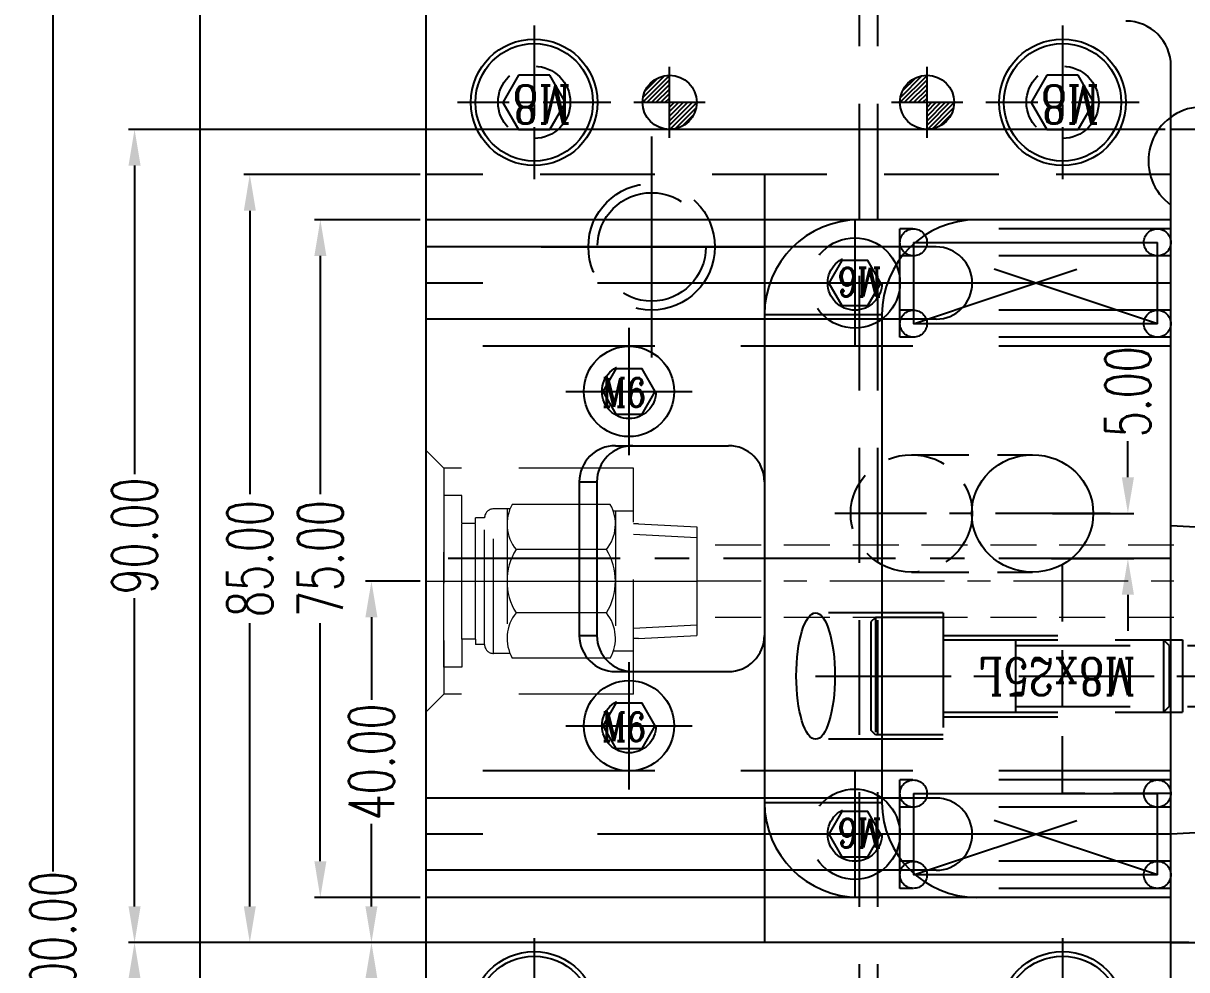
# Model space of a CAD drawing. Header units: inches. Extents: x 149964 to 151052, y -48230 to -47460.
# Drawn here: x 150381.5 to 150510.3, y -47671.7 to -47567 of the extents above; entities that cross this region are included whole.
import ezdxf

# ---------------------------------------------------------------- set-up
doc = ezdxf.new("R2010")
doc.units = ezdxf.units.IN
doc.header["$LTSCALE"] = 2
doc.header["$MEASUREMENT"] = 0
doc.header["$PDMODE"] = 3
doc.header["$PDSIZE"] = 0.3125
for name, pattern in [('ACAD_ISO02W100', [15, 12, -3]), ('ACAD_ISO08W100', [36, 24, -3, 6, -3]), ('CENTER', [50.8, 31.75, -6.35, 6.35, -6.35]), ('CENTER2', [1.125, 0.75, -0.125, 0.125, -0.125]), ('HIDDEN', [9.525, 6.35, -3.175])]:
    doc.linetypes.add(name, pattern=pattern)
doc.layers.get('0').update_dxf_attribs({"linetype": 'CONTINUOUS'})
doc.layers.get('Defpoints').update_dxf_attribs({"linetype": 'CONTINUOUS'})
for name, color, linetype in [('5', 5, 'CONTINUOUS'), ('CAV-COR', 1, 'CONTINUOUS'), ('CL', 1, 'ACAD_ISO08W100'), ('Layer3', 3, 'CONTINUOUS'), ('PIN', 4, 'CONTINUOUS'), ('SCREW', 52, 'HIDDEN'), ('SILDE', 6, 'CONTINUOUS'), ('SPRING', 160, 'CONTINUOUS'), ('WT', 4, 'CONTINUOUS')]:
    doc.layers.add(name, color=color, linetype=linetype)
for name, color, linetype, lineweight in [('dim', 3, 'CONTINUOUS', 15), ('WR', 122, 'HIDDEN', 18), ('螺絲', 42, 'ACAD_ISO02W100', 15)]:
    doc.layers.add(name, color=color, linetype=linetype, lineweight=lineweight)
doc.styles.add('ROMANC', font='romanc', dxfattribs={"width": 0.6, "height": 1})
doc.styles.add('roment', font='txt.shx', dxfattribs={"width": 0.67, "bigfont": 'chineset.shx'})
doc.styles.get("Standard").update_dxf_attribs({"font": 'txt.shx', "width": 0.67})
doc.dimstyles.new('2.00', dxfattribs={"dimtxt": 5, "dimasz": 4, "dimexe": 0.666, "dimexo": 0.626, "dimgap": 1, "dimtad": 0, "dimzin": 0, "dimdsep": 46, "dimtxsty": 'Standard', "dimcen": 0.09, "dimclrd": 3, "dimclre": 3, "dimclrt": 7, "dimazin": 0, "dimtfac": 1, "dimtofl": 0, "dimtmove": 0, "dimatfit": 0, "dimfxl": 0, "dimtolj": 1, "dimtzin": 0, "dimarcsym": 0})
doc.dimstyles.new('ISO-25', dxfattribs={"dimtxt": 5, "dimasz": 4, "dimexe": 1.25, "dimexo": 0.625, "dimtad": 0, "dimzin": 1, "dimdsep": 46, "dimtxsty": 'roment', "dimcen": 0, "dimclrd": 256, "dimclre": 256, "dimclrt": 7, "dimazin": 0, "dimtfac": 1, "dimtofl": 0, "dimtmove": 0, "dimatfit": 3, "dimfxl": 0, "dimarcsym": 0})

# ---------------------------------------------------------------- blocks, each defined once
blk = doc.blocks.new('*D35063')
at = {"layer": 'Defpoints', "color": 0}
for p in [(150384.79, -47518.72), (150404.07, -47518.72), (150404.07, -47818.72)]:
    blk.add_point(p, dxfattribs=at)
at = {"layer": 'dim', "lineweight": -2}
for p, q in [((150403.45, -47518.72), (150383.54, -47518.72)), ((150384.79, -47522.72), (150384.79, -47660.84)), ((150384.79, -47814.72), (150384.79, -47676.61)), ((150403.45, -47818.72), (150383.54, -47818.72))]:
    blk.add_line(p, q, dxfattribs=at)
at = {"layer": 'dim', "linetype": 'ByBlock'}
for points in [[(150385.46, -47522.72), (150384.12, -47522.72), (150384.79, -47518.72)], [(150384.12, -47814.72), (150385.46, -47814.72), (150384.79, -47818.72)]]:
    blk.add_solid(points, dxfattribs=at)
at = {"layer": 'dim', "color": 7, "linetype": 'ByBlock', "insert": (150384.79, -47668.72), "char_height": 5, "attachment_point": 5, "rotation": 90, "style": 'roment'}
blk.add_mtext('300.00', dxfattribs=at)
blk = doc.blocks.new('*D35078')
at = {"layer": 'Defpoints', "color": 0}
for p in [(150426.07, -47588.72), (150414.4, -47663.72), (150426.07, -47663.72)]:
    blk.add_point(p, dxfattribs=at)
at = {"layer": 'dim', "color": 3, "linetype": 'ByBlock', "lineweight": -2}
for p, q in [((150425.45, -47588.72), (150413.74, -47588.72)), ((150414.4, -47592.72), (150414.4, -47619.08)), ((150414.4, -47659.72), (150414.4, -47633.36)), ((150425.45, -47663.72), (150413.74, -47663.72))]:
    blk.add_line(p, q, dxfattribs=at)
at = {"layer": 'dim', "color": 3, "linetype": 'ByBlock'}
for points in [[(150415.07, -47592.72), (150413.74, -47592.72), (150414.4, -47588.72)], [(150413.74, -47659.72), (150415.07, -47659.72), (150414.4, -47663.72)]]:
    blk.add_solid(points, dxfattribs=at)
at = {"layer": 'dim', "color": 7, "linetype": 'ByBlock', "insert": (150414.4, -47626.22), "char_height": 5, "attachment_point": 5, "rotation": 90}
blk.add_mtext('\\A1;75.00', dxfattribs=at)
blk = doc.blocks.new('*D35080')
at = {"layer": 'Defpoints', "color": 0}
for p in [(150426.07, -47583.72), (150406.59, -47668.72), (150426.07, -47668.72)]:
    blk.add_point(p, dxfattribs=at)
at = {"layer": 'dim', "color": 3, "linetype": 'ByBlock', "lineweight": -2}
for p, q in [((150425.45, -47583.72), (150405.93, -47583.72)), ((150406.59, -47587.72), (150406.59, -47619.08)), ((150406.59, -47664.72), (150406.59, -47633.36)), ((150425.45, -47668.72), (150405.93, -47668.72))]:
    blk.add_line(p, q, dxfattribs=at)
at = {"layer": 'dim', "color": 3, "linetype": 'ByBlock'}
for points in [[(150407.26, -47587.72), (150405.93, -47587.72), (150406.59, -47583.72)], [(150405.93, -47664.72), (150407.26, -47664.72), (150406.59, -47668.72)]]:
    blk.add_solid(points, dxfattribs=at)
at = {"layer": 'dim', "color": 7, "linetype": 'ByBlock', "insert": (150406.59, -47626.22), "char_height": 5, "attachment_point": 5, "rotation": 90}
blk.add_mtext('\\A1;85.00', dxfattribs=at)
blk = doc.blocks.new('*D35085')
at = {"layer": 'Defpoints', "color": 0}
for p in [(150393.83, -47668.72), (150503.57, -47668.72), (150508.57, -47758.72)]:
    blk.add_point(p, dxfattribs=at)
at = {"layer": 'dim', "color": 3, "linetype": 'ByBlock', "lineweight": -2}
for p, q in [((150502.95, -47668.72), (150393.16, -47668.72)), ((150393.83, -47672.72), (150393.83, -47706.86)), ((150393.83, -47754.72), (150393.83, -47720.59)), ((150507.95, -47758.72), (150393.16, -47758.72))]:
    blk.add_line(p, q, dxfattribs=at)
at = {"layer": 'dim', "color": 3, "linetype": 'ByBlock'}
for points in [[(150394.5, -47672.72), (150393.16, -47672.72), (150393.83, -47668.72)], [(150393.16, -47754.72), (150394.5, -47754.72), (150393.83, -47758.72)]]:
    blk.add_solid(points, dxfattribs=at)
at = {"layer": 'dim', "color": 7, "linetype": 'ByBlock', "insert": (150393.83, -47713.72), "char_height": 5, "attachment_point": 5, "rotation": 90}
blk.add_mtext('\\A1;90.00', dxfattribs=at)
blk = doc.blocks.new('*D35086')
at = {"layer": 'Defpoints', "color": 0}
for p in [(150508.57, -47578.72), (150393.83, -47668.72), (150503.57, -47668.72)]:
    blk.add_point(p, dxfattribs=at)
at = {"layer": 'dim', "color": 3, "linetype": 'ByBlock', "lineweight": -2}
for p, q in [((150507.95, -47578.72), (150393.16, -47578.72)), ((150393.83, -47582.72), (150393.83, -47616.86)), ((150393.83, -47664.72), (150393.83, -47630.59)), ((150502.95, -47668.72), (150393.16, -47668.72))]:
    blk.add_line(p, q, dxfattribs=at)
at = {"layer": 'dim', "color": 3, "linetype": 'ByBlock'}
for points in [[(150394.5, -47582.72), (150393.16, -47582.72), (150393.83, -47578.72)], [(150393.16, -47664.72), (150394.5, -47664.72), (150393.83, -47668.72)]]:
    blk.add_solid(points, dxfattribs=at)
at = {"layer": 'dim', "color": 7, "linetype": 'ByBlock', "insert": (150393.83, -47623.72), "char_height": 5, "attachment_point": 5, "rotation": 90}
blk.add_mtext('\\A1;90.00', dxfattribs=at)
blk = doc.blocks.new('*D35319')
at = {"layer": 'Defpoints', "color": 0}
for p in [(150494.84, -47621.22), (150503.81, -47621.22), (150494.73, -47626.22)]:
    blk.add_point(p, dxfattribs=at)
at = {"layer": 'dim', "color": 3, "linetype": 'ByBlock', "lineweight": -2}
for p, q in [((150503.81, -47617.22), (150503.81, -47613.22)), ((150495.47, -47621.22), (150504.48, -47621.22)), ((150495.36, -47626.22), (150504.48, -47626.22)), ((150503.81, -47630.22), (150503.81, -47634.22))]:
    blk.add_line(p, q, dxfattribs=at)
at = {"layer": 'dim', "color": 3, "linetype": 'ByBlock'}
for points in [[(150503.14, -47617.22), (150504.48, -47617.22), (150503.81, -47621.22)], [(150504.48, -47630.22), (150503.14, -47630.22), (150503.81, -47626.22)]]:
    blk.add_solid(points, dxfattribs=at)
at = {"layer": 'dim', "color": 7, "linetype": 'ByBlock', "insert": (150503.81, -47607.76), "char_height": 5, "attachment_point": 5, "rotation": 90}
blk.add_mtext('\\A1;5.00', dxfattribs=at)
blk = doc.blocks.new('20160720.151039')
at = {"layer": 'SILDE', "linetype": 'HIDDEN', "ltscale": 0.5}
for p, q in [((-13.4, 6.5), (0, 6.5)), ((-13.4, -6.5), (0, -6.5))]:
    blk.add_line(p, q, dxfattribs=at)
blk.add_ellipse((-13.4, 0), major_axis=(6.73, 0), ratio=0.965926, dxfattribs=at)
at = {"layer": 'SILDE', "linetype": 'ByBlock'}
blk.add_ellipse((0, 0), major_axis=(6.73, 0), ratio=0.965926, dxfattribs=at)
blk = doc.blocks.new('20160811.170117')
at = {"layer": 'SILDE', "linetype": 'CENTER', "ltscale": 0.2}
blk.add_line((-8.59, 0), (21.88, 0), dxfattribs=at)
at = {"layer": 'SILDE', "linetype": 'ByBlock', "rotation": 180}
blk.add_blockref('20160720.151039', (0, 0), dxfattribs=at)
blk = doc.blocks.new('20160811.183352')
at = {"layer": 'SCREW', "linetype": 'CENTER2', "ltscale": 5}
for p, q in [((0, -8.5), (0, 8.5)), ((-8.5, 0), (8.5, 0))]:
    blk.add_line(p, q, dxfattribs=at)
at = {"layer": 'SCREW'}
blk.add_lwpolyline([(-1.73, 3), (-3.46, 0), (-1.73, -3), (1.73, -3), (3.46, 0), (1.73, 3)], close=True, dxfattribs=at)
at = {"layer": 'SCREW', "linetype": 'Continuous', "ltscale": 0.5}
for radius in [7, 6.5]:
    blk.add_circle((0, 0), radius, dxfattribs=at)
at = {"layer": 'SCREW', "ltscale": 0.5}
blk.add_circle((0, 0), 4, dxfattribs=at)
at = {"layer": 'dim', "style": 'ROMANC', "width": 0.8}
blk.add_text('M8', height=4.186, dxfattribs=at).set_placement((-4.07, -1.86))
blk = doc.blocks.new('FGA')
at = {"layer": 'PIN', "linetype": 'CENTER'}
for p, q in [((19368.28, -4827.56), (19368.28, -4817.12)), ((19363.06, -4822.34), (19373.5, -4822.34))]:
    blk.add_line(p, q, dxfattribs=at)
at = {"layer": 'PIN'}
for p, q in [((19364.31, -4822.37), (19368.28, -4818.4)), ((19364.38, -4821.64), (19367.58, -4818.43)), ((19364.68, -4820.67), (19366.62, -4818.74)), ((19365, -4822.34), (19368.28, -4819.06)), ((19365.67, -4822.34), (19368.28, -4819.72)), ((19366.33, -4822.34), (19368.28, -4820.39)), ((19366.99, -4822.34), (19368.28, -4821.05)), ((19367.65, -4822.34), (19368.28, -4821.71)), ((19368.28, -4823.7), (19369.64, -4822.34)), ((19368.28, -4822.38), (19368.32, -4822.34)), ((19368.28, -4823.04), (19368.98, -4822.34)), ((19368.28, -4824.36), (19370.31, -4822.34)), ((19368.28, -4825.69), (19371.63, -4822.34)), ((19368.28, -4825.03), (19370.97, -4822.34)), ((19368.33, -4826.31), (19372.25, -4822.38)), ((19369.07, -4826.23), (19372.17, -4823.13)), ((19370.08, -4825.88), (19371.82, -4824.14))]:
    blk.add_line(p, q, dxfattribs=at)
blk.add_circle((19368.28, -4822.34), 3.97, dxfattribs=at)
blk = doc.blocks.new('20160815.170922')
at = {"linetype": 'HIDDEN'}
for p, q in [((-14.13, -7), (-14.13, 7)), ((-14.13, 7), (0, 7)), ((-14.13, 4.5), (-27.31, 4.5)), ((-14.13, -4.5), (-27.31, -4.5)), ((-14.13, -7), (0, -7))]:
    blk.add_line(p, q, dxfattribs=at)
at = {"layer": 'SCREW'}
for p, q in [((-14.13, 6.5), (-6.63, 6.5)), ((-6.63, 6.5), (-6.13, 6)), ((-6.63, -6.5), (-6.63, 6.5)), ((-6.13, -6), (-6.13, 6)), ((-14.13, 4), (-40.63, 4)), ((-40.63, -4), (-40.63, 4)), ((-39.13, 3.38), (-38.5, 4)), ((-38.5, -4), (-38.5, 4)), ((-22.13, -4), (-22.13, 4)), ((-42.13, 3.38), (-44.08, 0)), ((-22.13, 3.38), (-42.13, 3.38)), ((-42.13, 3.38), (-42.13, -3.38)), ((-39.13, -3.38), (-39.13, 3.38)), ((-42.13, -3.38), (-44.08, 0)), ((-22.13, -3.38), (-42.13, -3.38)), ((-39.13, -3.38), (-38.5, -4)), ((-14.13, -4), (-40.63, -4)), ((-6.63, -6.5), (-6.13, -6)), ((-14.13, -6.5), (-6.63, -6.5))]:
    blk.add_line(p, q, dxfattribs=at)
at = {"layer": 'SCREW', "linetype": 'CENTER2', "ltscale": 10}
blk.add_line((0, 0), (-44.08, 0), dxfattribs=at)
at = {"layer": 'SILDE', "linetype": 'ByBlock'}
blk.add_ellipse((0, 0), major_axis=(0, -7), ratio=0.305731, dxfattribs=at)
at = {"layer": 'Layer3', "style": 'ROMANC', "width": 0.8}
blk.add_text('M8x25L', height=4.065, dxfattribs=at).set_placement((-35.43, -1.97))
blk = doc.blocks.new('*D37010')
at = {"layer": 'Defpoints', "color": 0}
for p in [(150426.07, -47668.72), (150420.06, -47708.72), (150426.07, -47708.72)]:
    blk.add_point(p, dxfattribs=at)
at = {"layer": 'dim', "color": 3, "linetype": 'ByBlock', "lineweight": -2}
for p, q in [((150425.45, -47668.72), (150419.39, -47668.72)), ((150420.06, -47672.72), (150420.06, -47681.86)), ((150420.06, -47704.72), (150420.06, -47695.59)), ((150425.45, -47708.72), (150419.39, -47708.72))]:
    blk.add_line(p, q, dxfattribs=at)
at = {"layer": 'dim', "color": 3, "linetype": 'ByBlock'}
for points in [[(150420.72, -47672.72), (150419.39, -47672.72), (150420.06, -47668.72)], [(150419.39, -47704.72), (150420.72, -47704.72), (150420.06, -47708.72)]]:
    blk.add_solid(points, dxfattribs=at)
at = {"layer": 'dim', "color": 7, "linetype": 'ByBlock', "insert": (150420.06, -47688.72), "char_height": 5, "attachment_point": 5, "rotation": 90}
blk.add_mtext('\\A1;40.00', dxfattribs=at)
blk = doc.blocks.new('20160407.091613')
at = {"layer": 'SCREW', "linetype": 'CENTER', "ltscale": 4}
for p, q in [((0, -7.04), (0, 7.04)), ((-7, 0), (7, 0))]:
    blk.add_line(p, q, dxfattribs=at)
at = {"layer": 'SCREW', "linetype": 'Continuous'}
blk.add_lwpolyline([(-1.44, 2.5), (-2.89, 0), (-1.44, -2.5), (1.44, -2.5), (2.89, 0), (1.44, 2.5)], close=True, dxfattribs=at)
at = {"layer": 'SCREW'}
for radius in [5, 3]:
    blk.add_circle((0, 0), radius, dxfattribs=at)
at = {"layer": 'dim', "style": 'ROMANC', "width": 0.8}
blk.add_text('M6', height=3.172, dxfattribs=at).set_placement((-3, -1.7))
blk = doc.blocks.new('20160901.155430')
at = {"layer": 'SPRING', "linetype": 'HIDDEN', "ltscale": 1.5}
for p, q in [((0, 7), (0, -7)), ((0, 7), (82.5, 7)), ((0, 6), (30, 6)), ((30, 6), (30, -6)), ((1.5, 4.5), (1.5, -4.5)), ((1.5, 4.5), (28.5, -4.5)), ((28.5, 4.5), (1.5, -4.5)), ((26.01, 4), (45, 4)), ((28.5, -4.5), (28.5, 4.5)), ((0, 3), (30, 3)), ((0, -3), (30, -3)), ((26.01, -4), (45, -4)), ((0, -6), (30, -6)), ((0, -7), (82.5, -7))]:
    blk.add_line(p, q, dxfattribs=at)
at = {"layer": 'SPRING', "linetype": 'CENTER', "ltscale": 5}
for p, q in [((1.5, 4.5), (28.5, 4.5)), ((28.5, -4.5), (1.5, -4.5))]:
    blk.add_line(p, q, dxfattribs=at)
at = {"layer": 'SPRING', "linetype": 'Continuous', "ltscale": 1.5}
for p, q in [((45, 4), (82.5, 4)), ((45, -4), (82.5, -4))]:
    blk.add_line(p, q, dxfattribs=at)
at = {"layer": 'SPRING', "linetype": 'CENTER'}
blk.add_line((0, 0), (82.5, 0), dxfattribs=at)
at = {"layer": 'SPRING', "linetype": 'HIDDEN', "ltscale": 1.5}
for centre in [(1.5, 4.5), (28.5, 4.5), (1.5, -4.5), (28.5, -4.5)]:
    blk.add_circle(centre, 1.5, dxfattribs=at)
blk.add_arc((26, 0), 4, 90, 270, dxfattribs=at)
at = {"layer": 'SCREW'}
blk.add_blockref('20160407.091613', (35, 0), dxfattribs=at)
blk = doc.blocks.new('20160107.135442')
at = {"layer": 'SCREW', "linetype": 'CENTER', "ltscale": 5}
for p, q in [((0, -7.04), (0, 7.04)), ((-7, 0), (7, 0))]:
    blk.add_line(p, q, dxfattribs=at)
at = {"layer": 'SCREW', "linetype": 'Continuous'}
blk.add_lwpolyline([(-1.44, 2.5), (-2.89, 0), (-1.44, -2.5), (1.44, -2.5), (2.89, 0), (1.44, 2.5)], close=True, dxfattribs=at)
blk.add_circle((0, 0), 5, dxfattribs=at)
at = {"layer": 'SCREW'}
blk.add_circle((0, 0), 3, dxfattribs=at)
at = {"layer": 'dim', "style": 'ROMANC', "width": 0.8}
blk.add_text('M6', height=3.172, dxfattribs=at).set_placement((-3, -1.7))
blk = doc.blocks.new('20150129.111502')
at = {"layer": '5', "color": 122, "linetype": 'HIDDEN', "lineweight": 0}
for p, q in [((0, 14.5), (0, -14.5)), ((2, 12.5), (0, 14.5)), ((2, 12.5), (2, -12.5)), ((23, 12.5), (2, 12.5)), ((23, -12.5), (23, 12.5)), ((2, -9.5), (2, 9.5)), ((4.01, 9.5), (2, 9.5)), ((4.01, 6.4), (4.01, 9.5)), ((7.51, -8), (7.51, 8)), ((9.33, 8), (7.51, 8)), ((9, 8), (9, -8)), ((20.43, 8.5), (9.57, 8.5)), ((23, 7.75), (20.77, 7.75)), ((21, 7.75), (21, -7.75)), ((5.51, 6.4), (5.51, 7)), ((6.51, 7), (5.51, 7)), ((5.51, 6.4), (5.51, 7)), ((6.51, -7), (6.51, 7)), ((4.01, -6.4), (4.01, 6.4)), ((5.51, 6.4), (4.01, 6.4)), ((5.51, -6.4), (5.51, 6.4)), ((23.56, 6.35), (23, 6.35)), ((23, 5.19), (30, 4.82)), ((23.56, 6.35), (30, 6.01)), ((30, 6.01), (30, -6.01)), ((20.01, 3.5), (9.99, 3.5)), ((20.01, -3.5), (9.99, -3.5)), ((23, -5.19), (30, -4.82)), ((5.51, -6.4), (4.01, -6.4)), ((4.01, -6.4), (4.01, -9.5)), ((5.51, -6.4), (5.51, -7)), ((5.51, -6.4), (5.51, -7)), ((23.56, -6.35), (23, -6.35)), ((23.56, -6.35), (30, -6.01)), ((6.51, -7), (5.51, -7)), ((9.33, -8), (7.51, -8)), ((20.43, -8.5), (9.57, -8.5)), ((23, -7.75), (20.77, -7.75)), ((4.01, -9.5), (2, -9.5)), ((2, -12.5), (0, -14.5)), ((23, -12.5), (2, -12.5))]:
    blk.add_line(p, q, dxfattribs=at)
at = {"layer": '5', "color": 122, "linetype": 'CENTER', "lineweight": 0, "ltscale": 0.5}
blk.add_line((0, 0), (30, 0), dxfattribs=at)
at = {"layer": '5', "color": 122, "linetype": 'HIDDEN', "lineweight": 0}
for centre, radius, start, end in [((7.51, 7), 1, 90, 180), ((13.47, 6.32), 4.47, 150.752, 219.0183), ((16.53, 6.32), 4.47, 320.9817, 29.248), ((15.66, 0), 6.66, 148.3016, 211.6984), ((14.34, 0), 6.66, 328.3016, 31.6984), ((13.47, -6.32), 4.47, 140.9817, 209.248), ((16.53, -6.32), 4.47, 330.752, 39.0183), ((7.51, -7), 1, 180, 270)]:
    blk.add_arc(centre, radius, start, end, dxfattribs=at)
blk = doc.blocks.new('*D37140')
at = {"layer": 'Defpoints', "color": 0}
for p in [(150420.06, -47628.72), (150426.07, -47628.72), (150426.07, -47668.72)]:
    blk.add_point(p, dxfattribs=at)
at = {"layer": 'dim', "color": 3, "linetype": 'ByBlock', "lineweight": -2}
for p, q in [((150425.45, -47628.72), (150419.39, -47628.72)), ((150420.06, -47632.72), (150420.06, -47641.86)), ((150420.06, -47664.72), (150420.06, -47655.59)), ((150425.45, -47668.72), (150419.39, -47668.72))]:
    blk.add_line(p, q, dxfattribs=at)
at = {"layer": 'dim', "color": 3, "linetype": 'ByBlock'}
for points in [[(150420.72, -47632.72), (150419.39, -47632.72), (150420.06, -47628.72)], [(150419.39, -47664.72), (150420.72, -47664.72), (150420.06, -47668.72)]]:
    blk.add_solid(points, dxfattribs=at)
at = {"layer": 'dim', "color": 7, "linetype": 'ByBlock', "insert": (150420.06, -47648.72), "char_height": 5, "attachment_point": 5, "rotation": 90}
blk.add_mtext('\\A1;40.00', dxfattribs=at)

msp = doc.modelspace()

# ---------------------------------------------------------------- linework, layer by layer
at = {"color": 8, "linetype": 'HIDDEN'}
for p, q in [((150474.075, -47518.723), (150474.075, -47818.723)), ((150476.075, -47518.723), (150476.075, -47818.723))]:
    msp.add_line(p, q, dxfattribs=at)
for p, q in [((150401.075, -47521.723), (150401.075, -47815.723)), ((150426.075, -47521.723), (150426.075, -47815.723)), ((150447.075, -47613.723), (150459.575, -47613.723)), ((150443.075, -47617.723), (150443.075, -47634.723)), ((150443.075, -47617.723), (150445.014, -47617.723)), ((150445.014, -47617.723), (150445.014, -47634.723)), ((150463.575, -47617.723), (150463.575, -47634.723)), ((150443.075, -47634.723), (150445.014, -47634.723)), ((150447.075, -47638.723), (150459.575, -47638.723))]:
    msp.add_line(p, q)
at = {"color": 8, "linetype": 'CENTER', "ltscale": 0.4}
for p, q in [((150451.075, -47579.494), (150451.075, -47603.952)), ((150438.846, -47591.723), (150463.54, -47591.723))]:
    msp.add_line(p, q, dxfattribs=at)
at = {"color": 8, "linetype": 'HIDDEN'}
for radius in [7, 6]:
    msp.add_circle((150451.075, -47591.723), radius, dxfattribs=at)
for centre, radius, start, end in [((150512.075, -47582.223), 6, 35.68533, 234.31467), ((150447.075, -47617.723), 4, 90, 180), ((150449.014, -47617.723), 4, 90, 180), ((150459.575, -47617.723), 4, 0, 90), ((150447.075, -47634.723), 4, 180, 270), ((150449.014, -47634.723), 4, 180, 270), ((150459.575, -47634.723), 4, 270, 0)]:
    msp.add_arc(centre, radius, start, end)
at = {"layer": 'CAV-COR', "linetype": 'ByBlock'}
for p, q in [((150508.575, -47668.723), (150508.575, -47578.723)), ((150593.575, -47578.723), (150508.575, -47578.723)), ((150508.575, -47668.723), (150508.575, -47578.723)), ((150508.575, -47668.723), (150593.575, -47668.723)), ((150508.575, -47758.723), (150508.575, -47668.723))]:
    msp.add_line(p, q, dxfattribs=at)
at = {"layer": 'CL', "color": 7, "linetype": 'CENTER', "ltscale": 0.5}
msp.add_line((150701.075, -47668.723), (150401.075, -47668.723), dxfattribs=at)
at = {"layer": 'SILDE', "linetype": 'ByBlock'}
for p, q in [((150508.575, -47583.723), (150508.575, -47571.723)), ((150463.575, -47583.723), (150463.575, -47668.723)), ((150508.575, -47588.723), (150426.075, -47588.723)), ((150463.575, -47599.223), (150476.575, -47599.223)), ((150476.575, -47599.223), (150476.575, -47653.223)), ((150527.011, -47623.551), (150508.575, -47622.585)), ((150463.575, -47653.223), (150476.575, -47653.223)), ((150538.22, -47655.17), (150508.575, -47656.723)), ((150508.575, -47663.723), (150426.075, -47663.723))]:
    msp.add_line(p, q, dxfattribs=at)
at = {"layer": 'SILDE', "linetype": 'HIDDEN'}
for p, q in [((150508.575, -47583.723), (150426.075, -47583.723)), ((150508.575, -47668.723), (150426.075, -47668.723))]:
    msp.add_line(p, q, dxfattribs=at)
at = {"layer": 'SILDE', "linetype": 'CENTER', "ltscale": 0.3}
msp.add_line((150508.575, -47626.223), (150426.075, -47626.223), dxfattribs=at)
at = {"layer": 'SILDE', "linetype": 'HIDDEN', "ltscale": 0.5}
for p, q in [((150496.575, -47652.223), (150496.575, -47626.223)), ((150508.575, -47626.223), (150496.575, -47626.223)), ((150508.575, -47652.223), (150496.575, -47652.223))]:
    msp.add_line(p, q, dxfattribs=at)
at = {"layer": 'SILDE', "linetype": 'ByBlock'}
for centre, radius, start, end in [((150503.575, -47571.723), 5, 0, 90), ((150474.075, -47599.223), 10.5, 90, 180), ((150487.075, -47599.223), 10.5, 90, 180), ((150474.075, -47653.223), 10.5, 180, 270), ((150487.075, -47653.223), 10.5, 180, 270)]:
    msp.add_arc(centre, radius, start, end, dxfattribs=at)
at = {"layer": 'WR', "linetype": 'HIDDEN', "ltscale": 0.4}
for p, q in [((150646.075, -47624.723), (150456.075, -47624.723)), ((150646.075, -47632.723), (150456.075, -47632.723))]:
    msp.add_line(p, q, dxfattribs=at)
at = {"layer": 'WR', "linetype": 'CENTER', "ltscale": 0.2}
msp.add_line((150646.075, -47628.723), (150456.075, -47628.723), dxfattribs=at)

# ---------------------------------------------------------------- block references
at = {"layer": 'SCREW', "linetype": 'ByBlock', "rotation": 180}
for name, p in [('20160811.183352', (150438.075, -47575.723)), ('20160811.183352', (150496.575, -47575.723)), ('20160815.170922', (150469.237, -47639.223)), ('20160811.183352', (150438.075, -47676.723)), ('20160811.183352', (150496.575, -47676.723))]:
    msp.add_blockref(name, p, dxfattribs=at)
at = {"layer": 'SILDE', "linetype": 'ByBlock', "rotation": 180}
msp.add_blockref('20160811.170117', (150493.249, -47621.223), dxfattribs=at)
at = {"layer": 'SPRING', "linetype": 'ByBlock', "rotation": 180}
for p in [(150508.575, -47595.723), (150508.575, -47656.723)]:
    msp.add_blockref('20160901.155430', p, dxfattribs=at)
at = {"layer": 'WR', "linetype": 'ByBlock', "xscale": 0.755857898715476, "yscale": 0.755857898715135, "zscale": 0.7558578987150415}
for p in [(135813.405, -43930.719), (135841.905, -43930.719)]:
    msp.add_blockref('FGA', p, dxfattribs=at)
at = {"layer": 'WT', "linetype": 'ByBlock'}
msp.add_blockref('20150129.111502', (150426.075, -47628.723), dxfattribs=at)
at = {"layer": '螺絲', "linetype": 'Continuous'}
for p in [(150448.575, -47607.723), (150448.575, -47644.724)]:
    msp.add_blockref('20160107.135442', p, dxfattribs=at)

# ---------------------------------------------------------------- dimensions: what is measured, and where the dimension line sits
at = {"layer": 'dim'}
dim = msp.add_linear_dim(base=(150384.791, -47518.723), p1=(150404.075, -47818.723), p2=(150404.075, -47518.723), angle=90, dimstyle='ISO-25', dxfattribs=at)
dim.commit()
dim.dimension.update_dxf_attribs({"geometry": '*D35063', "text_midpoint": (150384.791, -47668.723), "dimtype": 160})
at = {"layer": 'dim', "linetype": 'ByBlock'}
for base, p1, p2, angle, picture, middle in [((150393.829, -47668.723), (150508.575, -47578.723), (150503.575, -47668.723), 270, '*D35086', (150393.829, -47623.723)), ((150420.056, -47628.723), (150426.075, -47668.723), (150426.075, -47628.723), 90, '*D37140', (150420.056, -47648.723)), ((150393.829, -47668.723), (150508.575, -47758.723), (150503.575, -47668.723), 90, '*D35085', (150393.829, -47713.723)), ((150420.056, -47708.723), (150426.075, -47668.723), (150426.075, -47708.723), 90, '*D37010', (150420.056, -47688.723))]:
    dim = msp.add_linear_dim(base=base, p1=p1, p2=p2, angle=angle, dimstyle='2.00', dxfattribs=at)
    dim.commit()
    dim.dimension.update_dxf_attribs({"geometry": picture, "text_midpoint": middle})
for base, p1, p2, picture, middle in [((150406.595, -47668.723), (150426.075, -47583.723), (150426.075, -47668.723), '*D35080', (150406.595, -47626.223)), ((150414.403, -47663.723), (150426.075, -47588.723), (150426.075, -47663.723), '*D35078', (150414.403, -47626.223)), ((150503.811, -47621.223), (150494.73, -47626.223), (150494.84, -47621.223), '*D35319', (150503.811, -47607.757))]:
    dim = msp.add_linear_dim(base=base, p1=p1, p2=p2, angle=270, dimstyle='2.00', dxfattribs=at)
    dim.commit()
    dim.dimension.update_dxf_attribs({"geometry": picture, "text_midpoint": middle, "dimtype": 160})

doc.saveas('drawing.dxf')
